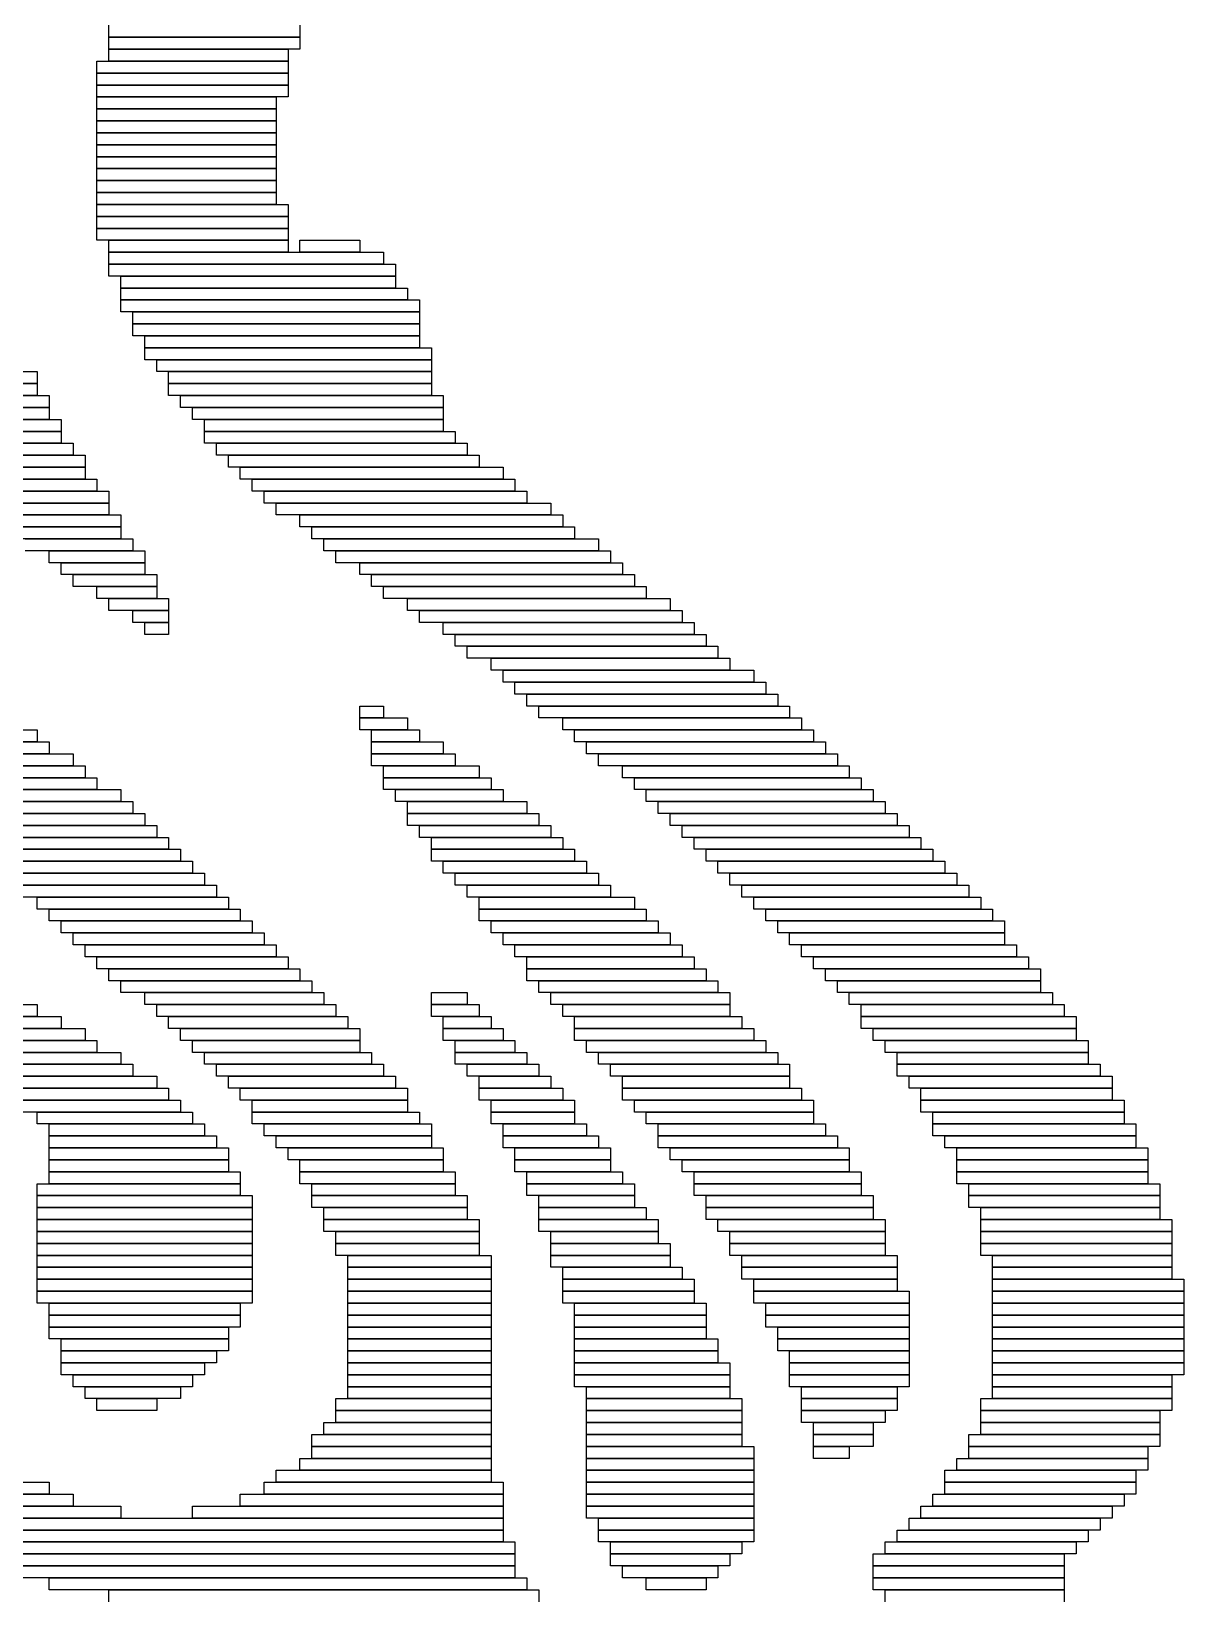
# Model space of a CAD drawing. Extents: x 24 to 1007, y 0 to 1020.
# Drawn here: x 726.5 to 823, y 632.5 to 763.5 of the extents above; entities that cross this region are included whole.
import ezdxf

# ---------------------------------------------------------------- set-up
doc = ezdxf.new("R2010")
doc.units = 0

msp = doc.modelspace()

# ---------------------------------------------------------------- linework, layer by layer
for p, q in [((733, 763), (733, 764)), ((749, 764), (749, 763)), ((749, 763), (733, 763)), ((733, 763), (749, 763)), ((733, 762), (733, 763)), ((749, 763), (749, 762)), ((749, 762), (733, 762)), ((733, 762), (748, 762)), ((733, 761), (733, 762)), ((748, 762), (748, 761)), ((732, 761), (748, 761)), ((732, 760), (732, 761)), ((748, 760), (732, 760)), ((732, 760), (748, 760)), ((732, 759), (732, 760)), ((748, 761), (733, 761)), ((748, 761), (748, 760)), ((748, 760), (748, 759)), ((748, 759), (732, 759)), ((732, 759), (748, 759)), ((732, 758), (732, 759)), ((748, 759), (748, 758)), ((748, 758), (732, 758)), ((732, 758), (747, 758)), ((732, 757), (732, 758)), ((747, 758), (747, 757)), ((747, 757), (732, 757)), ((732, 757), (747, 757)), ((732, 756), (732, 757)), ((747, 756), (732, 756)), ((732, 756), (747, 756)), ((732, 755), (732, 756)), ((747, 757), (747, 756)), ((747, 756), (747, 755)), ((747, 755), (732, 755)), ((732, 755), (747, 755)), ((732, 754), (732, 755)), ((747, 755), (747, 754)), ((747, 754), (732, 754)), ((732, 754), (747, 754)), ((732, 753), (732, 754)), ((747, 754), (747, 753)), ((747, 753), (732, 753)), ((732, 753), (747, 753)), ((732, 752), (732, 753)), ((747, 752), (732, 752)), ((732, 752), (747, 752)), ((732, 751), (732, 752)), ((747, 753), (747, 752)), ((747, 752), (747, 751)), ((747, 751), (732, 751)), ((732, 751), (747, 751)), ((732, 750), (732, 751)), ((747, 751), (747, 750)), ((747, 750), (732, 750)), ((732, 750), (747, 750)), ((732, 749), (732, 750)), ((747, 750), (747, 749)), ((747, 749), (732, 749)), ((732, 749), (748, 749)), ((732, 748), (732, 749)), ((748, 749), (748, 748)), ((748, 748), (732, 748)), ((732, 748), (748, 748)), ((732, 747), (732, 748)), ((748, 747), (732, 747)), ((732, 747), (748, 747)), ((732, 746), (732, 747)), ((748, 748), (748, 747)), ((748, 747), (748, 746)), ((748, 746), (732, 746)), ((733, 746), (748, 746)), ((733, 745), (733, 746)), ((748, 746), (748, 745)), ((749, 746), (754, 746)), ((749, 745), (749, 746)), ((754, 746), (754, 745)), ((748, 745), (733, 745)), ((733, 745), (756, 745)), ((733, 744), (733, 745)), ((754, 745), (749, 745)), ((756, 745), (756, 744)), ((756, 744), (733, 744)), ((733, 744), (757, 744)), ((733, 743), (733, 744)), ((757, 743), (733, 743)), ((734, 743), (757, 743)), ((734, 742), (734, 743)), ((757, 744), (757, 743)), ((757, 743), (757, 742)), ((757, 742), (734, 742)), ((734, 742), (758, 742)), ((734, 741), (734, 742)), ((758, 742), (758, 741)), ((758, 741), (734, 741)), ((734, 741), (759, 741)), ((734, 740), (734, 741)), ((759, 741), (759, 740)), ((759, 740), (734, 740)), ((735, 740), (759, 740)), ((735, 739), (735, 740)), ((759, 739), (735, 739)), ((735, 739), (759, 739)), ((735, 738), (735, 739)), ((759, 740), (759, 739)), ((759, 739), (759, 738)), ((759, 738), (735, 738)), ((736, 738), (759, 738)), ((736, 737), (736, 738)), ((759, 738), (759, 737)), ((759, 737), (736, 737)), ((736, 737), (760, 737)), ((736, 736), (736, 737)), ((760, 737), (760, 736)), ((710, 735), (727, 735)), ((727, 735), (727, 734)), ((760, 736), (736, 736)), ((737, 736), (760, 736)), ((737, 735), (737, 736)), ((760, 735), (737, 735)), ((738, 735), (760, 735)), ((738, 734), (738, 735)), ((760, 736), (760, 735)), ((760, 735), (760, 734)), ((727, 734), (710, 734)), ((711, 734), (727, 734)), ((727, 734), (727, 733)), ((760, 734), (738, 734)), ((738, 734), (760, 734)), ((738, 733), (738, 734)), ((760, 734), (760, 733)), ((727, 733), (711, 733)), ((712, 733), (728, 733)), ((728, 733), (728, 732)), ((760, 733), (738, 733)), ((739, 733), (761, 733)), ((739, 732), (739, 733)), ((761, 733), (761, 732)), ((728, 732), (712, 732)), ((713, 732), (728, 732)), ((728, 731), (713, 731)), ((714, 731), (729, 731)), ((728, 732), (728, 731)), ((729, 731), (729, 730)), ((761, 732), (739, 732)), ((740, 732), (761, 732)), ((740, 731), (740, 732)), ((761, 731), (740, 731)), ((741, 731), (761, 731)), ((741, 730), (741, 731)), ((761, 732), (761, 731)), ((761, 731), (761, 730)), ((729, 730), (714, 730)), ((715, 730), (729, 730)), ((729, 730), (729, 729)), ((761, 730), (741, 730)), ((741, 730), (762, 730)), ((741, 729), (741, 730)), ((762, 730), (762, 729)), ((729, 729), (715, 729)), ((717, 729), (730, 729)), ((730, 729), (730, 728)), ((762, 729), (741, 729)), ((742, 729), (763, 729)), ((742, 728), (742, 729)), ((763, 729), (763, 728)), ((730, 728), (717, 728)), ((718, 728), (731, 728)), ((731, 728), (731, 727)), ((763, 728), (742, 728)), ((743, 728), (764, 728)), ((743, 727), (743, 728)), ((764, 728), (764, 727)), ((731, 727), (718, 727)), ((719, 727), (731, 727)), ((731, 726), (719, 726)), ((720, 726), (732, 726)), ((731, 727), (731, 726)), ((732, 726), (732, 725)), ((764, 727), (743, 727)), ((744, 727), (766, 727)), ((744, 726), (744, 727)), ((766, 726), (744, 726)), ((745, 726), (767, 726)), ((745, 725), (745, 726)), ((766, 727), (766, 726)), ((767, 726), (767, 725)), ((732, 725), (720, 725)), ((721, 725), (733, 725)), ((733, 725), (733, 724)), ((767, 725), (745, 725)), ((746, 725), (768, 725)), ((746, 724), (746, 725)), ((768, 725), (768, 724)), ((733, 724), (721, 724)), ((723, 724), (733, 724)), ((733, 724), (733, 723)), ((768, 724), (746, 724)), ((747, 724), (770, 724)), ((747, 723), (747, 724)), ((770, 724), (770, 723)), ((733, 723), (723, 723)), ((724, 723), (734, 723)), ((734, 722), (724, 722)), ((725, 722), (734, 722)), ((734, 723), (734, 722)), ((734, 722), (734, 721)), ((770, 723), (747, 723)), ((749, 723), (771, 723)), ((749, 722), (749, 723)), ((771, 722), (749, 722)), ((750, 722), (772, 722)), ((750, 721), (750, 722)), ((771, 723), (771, 722)), ((772, 722), (772, 721)), ((734, 721), (725, 721)), ((726, 721), (735, 721)), ((735, 721), (735, 720)), ((772, 721), (750, 721)), ((751, 721), (774, 721)), ((751, 720), (751, 721)), ((774, 721), (774, 720)), ((735, 720), (726, 720)), ((728, 720), (736, 720)), ((728, 719), (728, 720)), ((736, 720), (736, 719)), ((774, 720), (751, 720)), ((752, 720), (775, 720)), ((752, 719), (752, 720)), ((775, 720), (775, 719)), ((736, 719), (728, 719)), ((729, 719), (736, 719)), ((729, 718), (729, 719)), ((736, 718), (729, 718)), ((730, 718), (737, 718)), ((730, 717), (730, 718)), ((736, 719), (736, 718)), ((737, 718), (737, 717)), ((775, 719), (752, 719)), ((754, 719), (776, 719)), ((754, 718), (754, 719)), ((776, 718), (754, 718)), ((755, 718), (777, 718)), ((755, 717), (755, 718)), ((776, 719), (776, 718)), ((777, 718), (777, 717)), ((737, 717), (730, 717)), ((732, 717), (737, 717)), ((732, 716), (732, 717)), ((737, 717), (737, 716)), ((777, 717), (755, 717)), ((756, 717), (778, 717)), ((756, 716), (756, 717)), ((778, 717), (778, 716)), ((737, 716), (732, 716)), ((733, 716), (738, 716)), ((733, 715), (733, 716)), ((738, 716), (738, 715)), ((778, 716), (756, 716)), ((758, 716), (780, 716)), ((758, 715), (758, 716)), ((780, 716), (780, 715)), ((738, 715), (733, 715)), ((735, 715), (738, 715)), ((735, 714), (735, 715)), ((738, 714), (735, 714)), ((736, 714), (738, 714)), ((736, 713), (736, 714)), ((738, 715), (738, 714)), ((738, 714), (738, 713)), ((780, 715), (758, 715)), ((759, 715), (781, 715)), ((759, 714), (759, 715)), ((781, 714), (759, 714)), ((761, 714), (782, 714)), ((761, 713), (761, 714)), ((781, 715), (781, 714)), ((782, 714), (782, 713)), ((738, 713), (736, 713)), ((782, 713), (761, 713)), ((762, 713), (783, 713)), ((762, 712), (762, 713)), ((783, 713), (783, 712)), ((783, 712), (762, 712)), ((763, 712), (784, 712)), ((763, 711), (763, 712)), ((784, 712), (784, 711)), ((784, 711), (763, 711)), ((765, 711), (785, 711)), ((765, 710), (765, 711)), ((785, 711), (785, 710)), ((785, 710), (765, 710)), ((766, 710), (787, 710)), ((766, 709), (766, 710)), ((787, 709), (766, 709)), ((767, 709), (788, 709)), ((767, 708), (767, 709)), ((787, 710), (787, 709)), ((788, 709), (788, 708)), ((788, 708), (767, 708)), ((768, 708), (789, 708)), ((768, 707), (768, 708)), ((789, 708), (789, 707)), ((754, 707), (756, 707)), ((754, 706), (754, 707)), ((756, 707), (756, 706)), ((789, 707), (768, 707)), ((769, 707), (790, 707)), ((769, 706), (769, 707)), ((790, 707), (790, 706)), ((711, 705), (727, 705)), ((727, 705), (727, 704)), ((756, 706), (754, 706)), ((754, 706), (758, 706)), ((754, 705), (754, 706)), ((758, 705), (754, 705)), ((755, 705), (759, 705)), ((755, 704), (755, 705)), ((758, 706), (758, 705)), ((759, 705), (759, 704)), ((790, 706), (769, 706)), ((771, 706), (791, 706)), ((771, 705), (771, 706)), ((791, 705), (771, 705)), ((772, 705), (792, 705)), ((772, 704), (772, 705)), ((791, 706), (791, 705)), ((792, 705), (792, 704)), ((727, 704), (711, 704)), ((712, 704), (728, 704)), ((728, 704), (728, 703)), ((759, 704), (755, 704)), ((755, 704), (761, 704)), ((755, 703), (755, 704)), ((761, 704), (761, 703)), ((792, 704), (772, 704)), ((773, 704), (793, 704)), ((773, 703), (773, 704)), ((793, 704), (793, 703)), ((728, 703), (712, 703)), ((713, 703), (730, 703)), ((730, 703), (730, 702)), ((761, 703), (755, 703)), ((755, 703), (762, 703)), ((755, 702), (755, 703)), ((762, 703), (762, 702)), ((793, 703), (773, 703)), ((774, 703), (794, 703)), ((774, 702), (774, 703)), ((794, 703), (794, 702)), ((730, 702), (713, 702)), ((714, 702), (731, 702)), ((731, 701), (714, 701)), ((715, 701), (732, 701)), ((731, 702), (731, 701)), ((732, 701), (732, 700)), ((762, 702), (755, 702)), ((756, 702), (764, 702)), ((756, 701), (756, 702)), ((764, 701), (756, 701)), ((756, 701), (765, 701)), ((756, 700), (756, 701)), ((764, 702), (764, 701)), ((765, 701), (765, 700)), ((794, 702), (774, 702)), ((776, 702), (795, 702)), ((776, 701), (776, 702)), ((795, 701), (776, 701)), ((777, 701), (796, 701)), ((777, 700), (777, 701)), ((795, 702), (795, 701)), ((796, 701), (796, 700)), ((732, 700), (715, 700)), ((716, 700), (734, 700)), ((734, 700), (734, 699)), ((765, 700), (756, 700)), ((757, 700), (766, 700)), ((757, 699), (757, 700)), ((766, 700), (766, 699)), ((796, 700), (777, 700)), ((778, 700), (797, 700)), ((778, 699), (778, 700)), ((797, 700), (797, 699)), ((734, 699), (716, 699)), ((718, 699), (735, 699)), ((735, 699), (735, 698)), ((766, 699), (757, 699)), ((758, 699), (768, 699)), ((758, 698), (758, 699)), ((768, 699), (768, 698)), ((797, 699), (778, 699)), ((779, 699), (798, 699)), ((779, 698), (779, 699)), ((798, 699), (798, 698)), ((735, 698), (718, 698)), ((719, 698), (736, 698)), ((736, 697), (719, 697)), ((720, 697), (737, 697)), ((736, 698), (736, 697)), ((737, 697), (737, 696)), ((768, 698), (758, 698)), ((758, 698), (769, 698)), ((758, 697), (758, 698)), ((769, 697), (758, 697)), ((759, 697), (770, 697)), ((759, 696), (759, 697)), ((769, 698), (769, 697)), ((770, 697), (770, 696)), ((798, 698), (779, 698)), ((780, 698), (799, 698)), ((780, 697), (780, 698)), ((799, 697), (780, 697)), ((781, 697), (800, 697)), ((781, 696), (781, 697)), ((799, 698), (799, 697)), ((800, 697), (800, 696)), ((737, 696), (720, 696)), ((721, 696), (738, 696)), ((738, 696), (738, 695)), ((770, 696), (759, 696)), ((760, 696), (771, 696)), ((760, 695), (760, 696)), ((771, 696), (771, 695)), ((800, 696), (781, 696)), ((782, 696), (801, 696)), ((782, 695), (782, 696)), ((801, 696), (801, 695)), ((738, 695), (721, 695)), ((722, 695), (739, 695)), ((739, 695), (739, 694)), ((771, 695), (760, 695)), ((760, 695), (772, 695)), ((760, 694), (760, 695)), ((772, 695), (772, 694)), ((801, 695), (782, 695)), ((783, 695), (802, 695)), ((783, 694), (783, 695)), ((802, 695), (802, 694)), ((739, 694), (722, 694)), ((723, 694), (740, 694)), ((740, 693), (723, 693)), ((724, 693), (741, 693)), ((740, 694), (740, 693)), ((741, 693), (741, 692)), ((772, 694), (760, 694)), ((761, 694), (773, 694)), ((761, 693), (761, 694)), ((773, 693), (761, 693)), ((762, 693), (774, 693)), ((762, 692), (762, 693)), ((773, 694), (773, 693)), ((774, 693), (774, 692)), ((802, 694), (783, 694)), ((784, 694), (803, 694)), ((784, 693), (784, 694)), ((803, 693), (784, 693)), ((785, 693), (804, 693)), ((785, 692), (785, 693)), ((803, 694), (803, 693)), ((804, 693), (804, 692)), ((741, 692), (724, 692)), ((725, 692), (742, 692)), ((742, 692), (742, 691)), ((774, 692), (762, 692)), ((763, 692), (775, 692)), ((763, 691), (763, 692)), ((775, 692), (775, 691)), ((804, 692), (785, 692)), ((786, 692), (805, 692)), ((786, 691), (786, 692)), ((805, 692), (805, 691)), ((742, 691), (725, 691)), ((727, 691), (743, 691)), ((727, 690), (727, 691)), ((743, 691), (743, 690)), ((775, 691), (763, 691)), ((764, 691), (777, 691)), ((764, 690), (764, 691)), ((777, 691), (777, 690)), ((805, 691), (786, 691)), ((787, 691), (806, 691)), ((787, 690), (787, 691)), ((806, 691), (806, 690)), ((743, 690), (727, 690)), ((728, 690), (744, 690)), ((728, 689), (728, 690)), ((744, 690), (744, 689)), ((777, 690), (764, 690)), ((764, 690), (778, 690)), ((764, 689), (764, 690)), ((778, 690), (778, 689)), ((806, 690), (787, 690)), ((788, 690), (807, 690)), ((788, 689), (788, 690)), ((807, 690), (807, 689)), ((744, 689), (728, 689)), ((729, 689), (745, 689)), ((729, 688), (729, 689)), ((745, 688), (729, 688)), ((730, 688), (746, 688)), ((730, 687), (730, 688)), ((745, 689), (745, 688)), ((746, 688), (746, 687)), ((778, 689), (764, 689)), ((765, 689), (779, 689)), ((765, 688), (765, 689)), ((779, 688), (765, 688)), ((766, 688), (780, 688)), ((766, 687), (766, 688)), ((779, 689), (779, 688)), ((780, 688), (780, 687)), ((807, 689), (788, 689)), ((789, 689), (808, 689)), ((789, 688), (789, 689)), ((808, 688), (789, 688)), ((790, 688), (808, 688)), ((790, 687), (790, 688)), ((808, 689), (808, 688)), ((808, 688), (808, 687)), ((746, 687), (730, 687)), ((731, 687), (747, 687)), ((731, 686), (731, 687)), ((747, 687), (747, 686)), ((780, 687), (766, 687)), ((767, 687), (781, 687)), ((767, 686), (767, 687)), ((781, 687), (781, 686)), ((808, 687), (790, 687)), ((791, 687), (809, 687)), ((791, 686), (791, 687)), ((809, 687), (809, 686)), ((747, 686), (731, 686)), ((732, 686), (748, 686)), ((732, 685), (732, 686)), ((748, 686), (748, 685)), ((781, 686), (767, 686)), ((768, 686), (782, 686)), ((768, 685), (768, 686)), ((782, 686), (782, 685)), ((809, 686), (791, 686)), ((792, 686), (810, 686)), ((792, 685), (792, 686)), ((810, 686), (810, 685)), ((748, 685), (732, 685)), ((733, 685), (749, 685)), ((733, 684), (733, 685)), ((749, 684), (733, 684)), ((734, 684), (750, 684)), ((734, 683), (734, 684)), ((749, 685), (749, 684)), ((750, 684), (750, 683)), ((782, 685), (768, 685)), ((768, 685), (783, 685)), ((768, 684), (768, 685)), ((783, 684), (768, 684)), ((769, 684), (784, 684)), ((769, 683), (769, 684)), ((783, 685), (783, 684)), ((784, 684), (784, 683)), ((810, 685), (792, 685)), ((793, 685), (811, 685)), ((793, 684), (793, 685)), ((811, 684), (793, 684)), ((794, 684), (811, 684)), ((794, 683), (794, 684)), ((811, 685), (811, 684)), ((811, 684), (811, 683)), ((750, 683), (734, 683)), ((736, 683), (751, 683)), ((736, 682), (736, 683)), ((751, 683), (751, 682)), ((760, 683), (763, 683)), ((760, 682), (760, 683)), ((763, 683), (763, 682)), ((784, 683), (769, 683)), ((770, 683), (785, 683)), ((770, 682), (770, 683)), ((785, 683), (785, 682)), ((811, 683), (794, 683)), ((795, 683), (812, 683)), ((795, 682), (795, 683)), ((812, 683), (812, 682)), ((695, 682), (727, 682)), ((727, 682), (727, 681)), ((751, 682), (736, 682)), ((737, 682), (752, 682)), ((737, 681), (737, 682)), ((752, 682), (752, 681)), ((763, 682), (760, 682)), ((760, 682), (764, 682)), ((760, 681), (760, 682)), ((764, 682), (764, 681)), ((785, 682), (770, 682)), ((771, 682), (785, 682)), ((771, 681), (771, 682)), ((785, 682), (785, 681)), ((812, 682), (795, 682)), ((796, 682), (813, 682)), ((796, 681), (796, 682)), ((813, 682), (813, 681)), ((727, 681), (695, 681)), ((696, 681), (729, 681)), ((729, 680), (696, 680)), ((697, 680), (731, 680)), ((729, 681), (729, 680)), ((731, 680), (731, 679)), ((752, 681), (737, 681)), ((738, 681), (753, 681)), ((738, 680), (738, 681)), ((753, 680), (738, 680)), ((739, 680), (754, 680)), ((739, 679), (739, 680)), ((753, 681), (753, 680)), ((754, 680), (754, 679)), ((764, 681), (760, 681)), ((761, 681), (765, 681)), ((761, 680), (761, 681)), ((765, 680), (761, 680)), ((761, 680), (766, 680)), ((761, 679), (761, 680)), ((765, 681), (765, 680)), ((766, 680), (766, 679)), ((785, 681), (771, 681)), ((772, 681), (786, 681)), ((772, 680), (772, 681)), ((786, 680), (772, 680)), ((772, 680), (787, 680)), ((772, 679), (772, 680)), ((786, 681), (786, 680)), ((787, 680), (787, 679)), ((813, 681), (796, 681)), ((796, 681), (814, 681)), ((796, 680), (796, 681)), ((814, 680), (796, 680)), ((797, 680), (814, 680)), ((797, 679), (797, 680)), ((814, 681), (814, 680)), ((814, 680), (814, 679)), ((731, 679), (697, 679)), ((698, 679), (732, 679)), ((732, 679), (732, 678)), ((754, 679), (739, 679)), ((740, 679), (754, 679)), ((740, 678), (740, 679)), ((754, 679), (754, 678)), ((766, 679), (761, 679)), ((762, 679), (767, 679)), ((762, 678), (762, 679)), ((767, 679), (767, 678)), ((787, 679), (772, 679)), ((773, 679), (788, 679)), ((773, 678), (773, 679)), ((788, 679), (788, 678)), ((814, 679), (797, 679)), ((798, 679), (815, 679)), ((798, 678), (798, 679)), ((815, 679), (815, 678)), ((732, 678), (698, 678)), ((699, 678), (734, 678)), ((734, 678), (734, 677)), ((754, 678), (740, 678)), ((741, 678), (755, 678)), ((741, 677), (741, 678)), ((755, 678), (755, 677)), ((767, 678), (762, 678)), ((762, 678), (768, 678)), ((762, 677), (762, 678)), ((768, 678), (768, 677)), ((788, 678), (773, 678)), ((774, 678), (789, 678)), ((774, 677), (774, 678)), ((789, 678), (789, 677)), ((815, 678), (798, 678)), ((799, 678), (815, 678)), ((799, 677), (799, 678)), ((815, 678), (815, 677)), ((734, 677), (699, 677)), ((700, 677), (735, 677)), ((735, 676), (700, 676)), ((720, 676), (737, 676)), ((735, 677), (735, 676)), ((737, 676), (737, 675)), ((755, 677), (741, 677)), ((742, 677), (756, 677)), ((742, 676), (742, 677)), ((756, 676), (742, 676)), ((743, 676), (757, 676)), ((743, 675), (743, 676)), ((756, 677), (756, 676)), ((757, 676), (757, 675)), ((768, 677), (762, 677)), ((763, 677), (769, 677)), ((763, 676), (763, 677)), ((769, 676), (763, 676)), ((764, 676), (770, 676)), ((764, 675), (764, 676)), ((769, 677), (769, 676)), ((770, 676), (770, 675)), ((789, 677), (774, 677)), ((775, 677), (790, 677)), ((775, 676), (775, 677)), ((790, 676), (775, 676)), ((776, 676), (790, 676)), ((776, 675), (776, 676)), ((790, 677), (790, 676)), ((790, 676), (790, 675)), ((815, 677), (799, 677)), ((799, 677), (816, 677)), ((799, 676), (799, 677)), ((816, 676), (799, 676)), ((800, 676), (817, 676)), ((800, 675), (800, 676)), ((816, 677), (816, 676)), ((817, 676), (817, 675)), ((737, 675), (720, 675)), ((723, 675), (738, 675)), ((738, 675), (738, 674)), ((757, 675), (743, 675)), ((744, 675), (758, 675)), ((744, 674), (744, 675)), ((758, 675), (758, 674)), ((770, 675), (764, 675)), ((764, 675), (771, 675)), ((764, 674), (764, 675)), ((771, 675), (771, 674)), ((790, 675), (776, 675)), ((776, 675), (791, 675)), ((776, 674), (776, 675)), ((791, 675), (791, 674)), ((817, 675), (800, 675)), ((801, 675), (817, 675)), ((801, 674), (801, 675)), ((817, 675), (817, 674)), ((738, 674), (723, 674)), ((725, 674), (739, 674)), ((739, 674), (739, 673)), ((758, 674), (744, 674)), ((745, 674), (758, 674)), ((745, 673), (745, 674)), ((758, 674), (758, 673)), ((771, 674), (764, 674)), ((765, 674), (772, 674)), ((765, 673), (765, 674)), ((772, 674), (772, 673)), ((791, 674), (776, 674)), ((777, 674), (792, 674)), ((777, 673), (777, 674)), ((792, 674), (792, 673)), ((817, 674), (801, 674)), ((801, 674), (818, 674)), ((801, 673), (801, 674)), ((818, 674), (818, 673)), ((739, 673), (725, 673)), ((727, 673), (740, 673)), ((727, 672), (727, 673)), ((740, 673), (740, 672)), ((758, 673), (745, 673)), ((745, 673), (759, 673)), ((745, 672), (745, 673)), ((759, 673), (759, 672)), ((772, 673), (765, 673)), ((765, 673), (772, 673)), ((765, 672), (765, 673)), ((772, 673), (772, 672)), ((792, 673), (777, 673)), ((778, 673), (792, 673)), ((778, 672), (778, 673)), ((792, 673), (792, 672)), ((818, 673), (801, 673)), ((802, 673), (818, 673)), ((802, 672), (802, 673)), ((818, 673), (818, 672)), ((740, 672), (727, 672)), ((728, 672), (741, 672)), ((728, 671), (728, 672)), ((741, 671), (728, 671)), ((728, 671), (742, 671)), ((728, 670), (728, 671)), ((741, 672), (741, 671)), ((742, 671), (742, 670)), ((759, 672), (745, 672)), ((746, 672), (760, 672)), ((746, 671), (746, 672)), ((760, 671), (746, 671)), ((747, 671), (760, 671)), ((747, 670), (747, 671)), ((760, 672), (760, 671)), ((760, 671), (760, 670)), ((772, 672), (765, 672)), ((766, 672), (773, 672)), ((766, 671), (766, 672)), ((773, 671), (766, 671)), ((766, 671), (774, 671)), ((766, 670), (766, 671)), ((773, 672), (773, 671)), ((774, 671), (774, 670)), ((792, 672), (778, 672)), ((779, 672), (793, 672)), ((779, 671), (779, 672)), ((793, 671), (779, 671)), ((779, 671), (794, 671)), ((779, 670), (779, 671)), ((793, 672), (793, 671)), ((794, 671), (794, 670)), ((818, 672), (802, 672)), ((802, 672), (819, 672)), ((802, 671), (802, 672)), ((819, 671), (802, 671)), ((803, 671), (819, 671)), ((803, 670), (803, 671)), ((819, 672), (819, 671)), ((819, 671), (819, 670)), ((742, 670), (728, 670)), ((728, 670), (743, 670)), ((728, 669), (728, 670)), ((743, 670), (743, 669)), ((760, 670), (747, 670)), ((748, 670), (761, 670)), ((748, 669), (748, 670)), ((761, 670), (761, 669)), ((774, 670), (766, 670)), ((767, 670), (775, 670)), ((767, 669), (767, 670)), ((775, 670), (775, 669)), ((794, 670), (779, 670)), ((780, 670), (795, 670)), ((780, 669), (780, 670)), ((795, 670), (795, 669)), ((819, 670), (803, 670)), ((804, 670), (820, 670)), ((804, 669), (804, 670)), ((820, 670), (820, 669)), ((743, 669), (728, 669)), ((728, 669), (743, 669)), ((728, 668), (728, 669)), ((743, 669), (743, 668)), ((761, 669), (748, 669)), ((749, 669), (761, 669)), ((749, 668), (749, 669)), ((761, 669), (761, 668)), ((775, 669), (767, 669)), ((767, 669), (775, 669)), ((767, 668), (767, 669)), ((775, 669), (775, 668)), ((795, 669), (780, 669)), ((781, 669), (795, 669)), ((781, 668), (781, 669)), ((795, 669), (795, 668)), ((820, 669), (804, 669)), ((804, 669), (820, 669)), ((804, 668), (804, 669)), ((820, 669), (820, 668)), ((727, 667), (744, 667)), ((727, 666), (727, 667)), ((743, 668), (728, 668)), ((728, 668), (744, 668)), ((728, 667), (728, 668)), ((744, 667), (728, 667)), ((744, 668), (744, 667)), ((744, 667), (744, 666)), ((761, 668), (749, 668)), ((749, 668), (762, 668)), ((749, 667), (749, 668)), ((762, 667), (749, 667)), ((750, 667), (762, 667)), ((750, 666), (750, 667)), ((762, 668), (762, 667)), ((762, 667), (762, 666)), ((775, 668), (767, 668)), ((768, 668), (776, 668)), ((768, 667), (768, 668)), ((776, 667), (768, 667)), ((768, 667), (777, 667)), ((768, 666), (768, 667)), ((776, 668), (776, 667)), ((777, 667), (777, 666)), ((795, 668), (781, 668)), ((782, 668), (796, 668)), ((782, 667), (782, 668)), ((796, 667), (782, 667)), ((782, 667), (796, 667)), ((782, 666), (782, 667)), ((796, 668), (796, 667)), ((796, 667), (796, 666)), ((820, 668), (804, 668)), ((804, 668), (820, 668)), ((804, 667), (804, 668)), ((820, 667), (804, 667)), ((805, 667), (821, 667)), ((805, 666), (805, 667)), ((820, 668), (820, 667)), ((821, 667), (821, 666)), ((744, 666), (727, 666)), ((727, 666), (745, 666)), ((727, 665), (727, 666)), ((745, 666), (745, 665)), ((762, 666), (750, 666)), ((750, 666), (763, 666)), ((750, 665), (750, 666)), ((763, 666), (763, 665)), ((777, 666), (768, 666)), ((769, 666), (777, 666)), ((769, 665), (769, 666)), ((777, 666), (777, 665)), ((796, 666), (782, 666)), ((783, 666), (797, 666)), ((783, 665), (783, 666)), ((797, 666), (797, 665)), ((821, 666), (805, 666)), ((805, 666), (821, 666)), ((805, 665), (805, 666)), ((821, 666), (821, 665)), ((745, 665), (727, 665)), ((727, 665), (745, 665)), ((727, 664), (727, 665)), ((745, 665), (745, 664)), ((763, 665), (750, 665)), ((751, 665), (763, 665)), ((751, 664), (751, 665)), ((763, 665), (763, 664)), ((777, 665), (769, 665)), ((769, 665), (778, 665)), ((769, 664), (769, 665)), ((778, 665), (778, 664)), ((797, 665), (783, 665)), ((783, 665), (797, 665)), ((783, 664), (783, 665)), ((797, 665), (797, 664)), ((821, 665), (805, 665)), ((806, 665), (821, 665)), ((806, 664), (806, 665)), ((821, 665), (821, 664)), ((745, 664), (727, 664)), ((727, 664), (745, 664)), ((727, 663), (727, 664)), ((745, 663), (727, 663)), ((727, 663), (745, 663)), ((727, 662), (727, 663)), ((745, 664), (745, 663)), ((745, 663), (745, 662)), ((763, 664), (751, 664)), ((751, 664), (764, 664)), ((751, 663), (751, 664)), ((764, 663), (751, 663)), ((752, 663), (764, 663)), ((752, 662), (752, 663)), ((764, 664), (764, 663)), ((764, 663), (764, 662)), ((778, 664), (769, 664)), ((769, 664), (779, 664)), ((769, 663), (769, 664)), ((779, 663), (769, 663)), ((770, 663), (779, 663)), ((770, 662), (770, 663)), ((779, 664), (779, 663)), ((779, 663), (779, 662)), ((797, 664), (783, 664)), ((784, 664), (798, 664)), ((784, 663), (784, 664)), ((798, 663), (784, 663)), ((785, 663), (798, 663)), ((785, 662), (785, 663)), ((798, 664), (798, 663)), ((798, 663), (798, 662)), ((821, 664), (806, 664)), ((806, 664), (822, 664)), ((806, 663), (806, 664)), ((822, 663), (806, 663)), ((806, 663), (822, 663)), ((806, 662), (806, 663)), ((822, 664), (822, 663)), ((822, 663), (822, 662)), ((745, 662), (727, 662)), ((727, 662), (745, 662)), ((727, 661), (727, 662)), ((745, 662), (745, 661)), ((764, 662), (752, 662)), ((752, 662), (764, 662)), ((752, 661), (752, 662)), ((764, 662), (764, 661)), ((779, 662), (770, 662)), ((770, 662), (780, 662)), ((770, 661), (770, 662)), ((780, 662), (780, 661)), ((798, 662), (785, 662)), ((785, 662), (798, 662)), ((785, 661), (785, 662)), ((798, 662), (798, 661)), ((822, 662), (806, 662)), ((806, 662), (822, 662)), ((806, 661), (806, 662)), ((822, 662), (822, 661)), ((745, 661), (727, 661)), ((727, 661), (745, 661)), ((727, 660), (727, 661)), ((745, 661), (745, 660)), ((764, 661), (752, 661)), ((753, 661), (765, 661)), ((753, 660), (753, 661)), ((765, 661), (765, 660)), ((780, 661), (770, 661)), ((770, 661), (780, 661)), ((770, 660), (770, 661)), ((780, 661), (780, 660)), ((798, 661), (785, 661)), ((786, 661), (799, 661)), ((786, 660), (786, 661)), ((799, 661), (799, 660)), ((822, 661), (806, 661)), ((807, 661), (822, 661)), ((807, 660), (807, 661)), ((822, 661), (822, 660)), ((745, 660), (727, 660)), ((727, 660), (745, 660)), ((727, 659), (727, 660)), ((745, 659), (727, 659)), ((727, 659), (745, 659)), ((727, 658), (727, 659)), ((745, 660), (745, 659)), ((745, 659), (745, 658)), ((765, 660), (753, 660)), ((753, 660), (765, 660)), ((753, 659), (753, 660)), ((765, 659), (753, 659)), ((753, 659), (765, 659)), ((753, 658), (753, 659)), ((765, 660), (765, 659)), ((765, 659), (765, 658)), ((780, 660), (770, 660)), ((771, 660), (781, 660)), ((771, 659), (771, 660)), ((781, 659), (771, 659)), ((771, 659), (782, 659)), ((771, 658), (771, 659)), ((781, 660), (781, 659)), ((782, 659), (782, 658)), ((799, 660), (786, 660)), ((786, 660), (799, 660)), ((786, 659), (786, 660)), ((799, 659), (786, 659)), ((787, 659), (799, 659)), ((787, 658), (787, 659)), ((799, 660), (799, 659)), ((799, 659), (799, 658)), ((822, 660), (807, 660)), ((807, 660), (822, 660)), ((807, 659), (807, 660)), ((822, 659), (807, 659)), ((807, 659), (823, 659)), ((807, 658), (807, 659)), ((822, 660), (822, 659)), ((823, 659), (823, 658)), ((745, 658), (727, 658)), ((727, 658), (745, 658)), ((727, 657), (727, 658)), ((745, 658), (745, 657)), ((765, 658), (753, 658)), ((753, 658), (765, 658)), ((753, 657), (753, 658)), ((765, 658), (765, 657)), ((782, 658), (771, 658)), ((771, 658), (782, 658)), ((771, 657), (771, 658)), ((782, 658), (782, 657)), ((799, 658), (787, 658)), ((787, 658), (800, 658)), ((787, 657), (787, 658)), ((800, 658), (800, 657)), ((823, 658), (807, 658)), ((807, 658), (823, 658)), ((807, 657), (807, 658)), ((823, 658), (823, 657)), ((745, 657), (727, 657)), ((728, 657), (744, 657)), ((728, 656), (728, 657)), ((744, 657), (744, 656)), ((765, 657), (753, 657)), ((753, 657), (765, 657)), ((753, 656), (753, 657)), ((765, 657), (765, 656)), ((782, 657), (771, 657)), ((772, 657), (783, 657)), ((772, 656), (772, 657)), ((783, 657), (783, 656)), ((800, 657), (787, 657)), ((788, 657), (800, 657)), ((788, 656), (788, 657)), ((800, 657), (800, 656)), ((823, 657), (807, 657)), ((807, 657), (823, 657)), ((807, 656), (807, 657)), ((823, 657), (823, 656)), ((744, 656), (728, 656)), ((728, 656), (744, 656)), ((728, 655), (728, 656)), ((744, 655), (728, 655)), ((728, 655), (743, 655)), ((728, 654), (728, 655)), ((743, 655), (743, 654)), ((744, 656), (744, 655)), ((765, 656), (753, 656)), ((753, 656), (765, 656)), ((753, 655), (753, 656)), ((765, 655), (753, 655)), ((753, 655), (765, 655)), ((753, 654), (753, 655)), ((765, 656), (765, 655)), ((765, 655), (765, 654)), ((783, 656), (772, 656)), ((772, 656), (783, 656)), ((772, 655), (772, 656)), ((783, 655), (772, 655)), ((772, 655), (783, 655)), ((772, 654), (772, 655)), ((783, 656), (783, 655)), ((783, 655), (783, 654)), ((800, 656), (788, 656)), ((788, 656), (800, 656)), ((788, 655), (788, 656)), ((800, 655), (788, 655)), ((789, 655), (800, 655)), ((789, 654), (789, 655)), ((800, 656), (800, 655)), ((800, 655), (800, 654)), ((823, 656), (807, 656)), ((807, 656), (823, 656)), ((807, 655), (807, 656)), ((823, 655), (807, 655)), ((807, 655), (823, 655)), ((807, 654), (807, 655)), ((823, 656), (823, 655)), ((823, 655), (823, 654)), ((743, 654), (728, 654)), ((729, 654), (743, 654)), ((729, 653), (729, 654)), ((743, 654), (743, 653)), ((765, 654), (753, 654)), ((753, 654), (765, 654)), ((753, 653), (753, 654)), ((765, 654), (765, 653)), ((783, 654), (772, 654)), ((772, 654), (784, 654)), ((772, 653), (772, 654)), ((784, 654), (784, 653)), ((800, 654), (789, 654)), ((789, 654), (800, 654)), ((789, 653), (789, 654)), ((800, 654), (800, 653)), ((823, 654), (807, 654)), ((807, 654), (823, 654)), ((807, 653), (807, 654)), ((823, 654), (823, 653)), ((743, 653), (729, 653)), ((729, 653), (742, 653)), ((729, 652), (729, 653)), ((742, 653), (742, 652)), ((765, 653), (753, 653)), ((753, 653), (765, 653)), ((753, 652), (753, 653)), ((765, 653), (765, 652)), ((784, 653), (772, 653)), ((772, 653), (784, 653)), ((772, 652), (772, 653)), ((784, 653), (784, 652)), ((800, 653), (789, 653)), ((790, 653), (800, 653)), ((790, 652), (790, 653)), ((800, 653), (800, 652)), ((823, 653), (807, 653)), ((807, 653), (823, 653)), ((807, 652), (807, 653)), ((823, 653), (823, 652)), ((742, 652), (729, 652)), ((729, 652), (741, 652)), ((729, 651), (729, 652)), ((741, 652), (741, 651)), ((765, 652), (753, 652)), ((753, 652), (765, 652)), ((753, 651), (753, 652)), ((765, 652), (765, 651)), ((784, 652), (772, 652)), ((772, 652), (785, 652)), ((772, 651), (772, 652)), ((785, 652), (785, 651)), ((800, 652), (790, 652)), ((790, 652), (800, 652)), ((790, 651), (790, 652)), ((800, 652), (800, 651)), ((823, 652), (807, 652)), ((807, 652), (823, 652)), ((807, 651), (807, 652)), ((823, 652), (823, 651)), ((741, 651), (729, 651)), ((730, 651), (740, 651)), ((730, 650), (730, 651)), ((740, 650), (730, 650)), ((731, 650), (739, 650)), ((731, 649), (731, 650)), ((739, 650), (739, 649)), ((740, 651), (740, 650)), ((765, 651), (753, 651)), ((753, 651), (765, 651)), ((753, 650), (753, 651)), ((765, 650), (753, 650)), ((753, 650), (765, 650)), ((753, 649), (753, 650)), ((765, 651), (765, 650)), ((765, 650), (765, 649)), ((785, 651), (772, 651)), ((772, 651), (785, 651)), ((772, 650), (772, 651)), ((785, 650), (772, 650)), ((773, 650), (785, 650)), ((773, 649), (773, 650)), ((785, 651), (785, 650)), ((785, 650), (785, 649)), ((800, 651), (790, 651)), ((790, 651), (800, 651)), ((790, 650), (790, 651)), ((800, 650), (790, 650)), ((791, 650), (799, 650)), ((791, 649), (791, 650)), ((799, 650), (799, 649)), ((800, 651), (800, 650)), ((823, 651), (807, 651)), ((807, 651), (822, 651)), ((807, 650), (807, 651)), ((822, 650), (807, 650)), ((807, 650), (822, 650)), ((807, 649), (807, 650)), ((822, 651), (822, 650)), ((822, 650), (822, 649)), ((739, 649), (731, 649)), ((732, 649), (737, 649)), ((732, 648), (732, 649)), ((737, 649), (737, 648)), ((752, 649), (765, 649)), ((752, 648), (752, 649)), ((765, 649), (753, 649)), ((765, 649), (765, 648)), ((785, 649), (773, 649)), ((773, 649), (786, 649)), ((773, 648), (773, 649)), ((786, 649), (786, 648)), ((799, 649), (791, 649)), ((791, 649), (799, 649)), ((791, 648), (791, 649)), ((799, 649), (799, 648)), ((806, 649), (822, 649)), ((806, 648), (806, 649)), ((822, 649), (807, 649)), ((822, 649), (822, 648)), ((737, 648), (732, 648)), ((765, 648), (752, 648)), ((752, 648), (765, 648)), ((752, 647), (752, 648)), ((765, 648), (765, 647)), ((786, 648), (773, 648)), ((773, 648), (786, 648)), ((773, 647), (773, 648)), ((786, 648), (786, 647)), ((799, 648), (791, 648)), ((791, 648), (798, 648)), ((791, 647), (791, 648)), ((798, 648), (798, 647)), ((822, 648), (806, 648)), ((806, 648), (821, 648)), ((806, 647), (806, 648)), ((821, 648), (821, 647)), ((750, 646), (765, 646)), ((750, 645), (750, 646)), ((751, 647), (765, 647)), ((751, 646), (751, 647)), ((765, 646), (751, 646)), ((765, 647), (752, 647)), ((765, 647), (765, 646)), ((765, 646), (765, 645)), ((786, 647), (773, 647)), ((773, 647), (786, 647)), ((773, 646), (773, 647)), ((786, 646), (773, 646)), ((773, 646), (786, 646)), ((773, 645), (773, 646)), ((786, 647), (786, 646)), ((786, 646), (786, 645)), ((798, 647), (791, 647)), ((792, 647), (797, 647)), ((792, 646), (792, 647)), ((797, 646), (792, 646)), ((792, 646), (797, 646)), ((792, 645), (792, 646)), ((797, 647), (797, 646)), ((797, 646), (797, 645)), ((805, 646), (821, 646)), ((805, 645), (805, 646)), ((821, 647), (806, 647)), ((806, 647), (821, 647)), ((806, 646), (806, 647)), ((821, 646), (806, 646)), ((821, 647), (821, 646)), ((821, 646), (821, 645)), ((765, 645), (750, 645)), ((750, 645), (765, 645)), ((750, 644), (750, 645)), ((765, 645), (765, 644)), ((786, 645), (773, 645)), ((773, 645), (787, 645)), ((773, 644), (773, 645)), ((787, 645), (787, 644)), ((797, 645), (792, 645)), ((792, 645), (795, 645)), ((792, 644), (792, 645)), ((795, 645), (795, 644)), ((821, 645), (805, 645)), ((805, 645), (820, 645)), ((805, 644), (805, 645)), ((820, 645), (820, 644)), ((749, 644), (765, 644)), ((749, 643), (749, 644)), ((765, 644), (750, 644)), ((765, 644), (765, 643)), ((787, 644), (773, 644)), ((773, 644), (787, 644)), ((773, 643), (773, 644)), ((787, 644), (787, 643)), ((795, 644), (792, 644)), ((804, 644), (820, 644)), ((804, 643), (804, 644)), ((820, 644), (805, 644)), ((820, 644), (820, 643)), ((713, 642), (728, 642)), ((728, 642), (728, 641)), ((746, 642), (766, 642)), ((746, 641), (746, 642)), ((747, 643), (765, 643)), ((747, 642), (747, 643)), ((765, 642), (747, 642)), ((765, 643), (749, 643)), ((765, 643), (765, 642)), ((766, 642), (766, 641)), ((787, 643), (773, 643)), ((773, 643), (787, 643)), ((773, 642), (773, 643)), ((787, 642), (773, 642)), ((773, 642), (787, 642)), ((773, 641), (773, 642)), ((787, 643), (787, 642)), ((787, 642), (787, 641)), ((803, 643), (819, 643)), ((803, 642), (803, 643)), ((819, 642), (803, 642)), ((803, 642), (819, 642)), ((803, 641), (803, 642)), ((820, 643), (804, 643)), ((819, 643), (819, 642)), ((819, 642), (819, 641)), ((728, 641), (713, 641)), ((713, 641), (730, 641)), ((730, 641), (730, 640)), ((744, 641), (766, 641)), ((744, 640), (744, 641)), ((766, 641), (746, 641)), ((766, 641), (766, 640)), ((787, 641), (773, 641)), ((773, 641), (787, 641)), ((773, 640), (773, 641)), ((787, 641), (787, 640)), ((802, 641), (818, 641)), ((802, 640), (802, 641)), ((819, 641), (803, 641)), ((818, 641), (818, 640)), ((730, 640), (713, 640)), ((713, 640), (734, 640)), ((734, 640), (734, 639)), ((740, 640), (766, 640)), ((740, 639), (740, 640)), ((766, 640), (744, 640)), ((766, 640), (766, 639)), ((787, 640), (773, 640)), ((773, 640), (787, 640)), ((773, 639), (773, 640)), ((787, 640), (787, 639)), ((801, 640), (817, 640)), ((801, 639), (801, 640)), ((818, 640), (802, 640)), ((817, 640), (817, 639)), ((734, 639), (713, 639)), ((714, 639), (766, 639)), ((766, 638), (714, 638)), ((714, 638), (766, 638)), ((766, 639), (740, 639)), ((766, 639), (766, 638)), ((766, 638), (766, 637)), ((787, 639), (773, 639)), ((774, 639), (787, 639)), ((774, 638), (774, 639)), ((787, 638), (774, 638)), ((774, 638), (787, 638)), ((774, 637), (774, 638)), ((787, 639), (787, 638)), ((787, 638), (787, 637)), ((799, 638), (815, 638)), ((799, 637), (799, 638)), ((800, 639), (816, 639)), ((800, 638), (800, 639)), ((816, 638), (800, 638)), ((817, 639), (801, 639)), ((815, 638), (815, 637)), ((816, 639), (816, 638)), ((766, 637), (714, 637)), ((714, 637), (767, 637)), ((767, 637), (767, 636)), ((787, 637), (774, 637)), ((775, 637), (786, 637)), ((775, 636), (775, 637)), ((786, 637), (786, 636)), ((798, 637), (814, 637)), ((798, 636), (798, 637)), ((815, 637), (799, 637)), ((814, 637), (814, 636)), ((767, 636), (714, 636)), ((715, 636), (767, 636)), ((767, 636), (767, 635)), ((786, 636), (775, 636)), ((775, 636), (785, 636)), ((775, 635), (775, 636)), ((785, 636), (785, 635)), ((797, 636), (813, 636)), ((797, 635), (797, 636)), ((814, 636), (798, 636)), ((813, 636), (813, 635)), ((767, 635), (715, 635)), ((723, 635), (767, 635)), ((767, 635), (767, 634)), ((785, 635), (775, 635)), ((776, 635), (784, 635)), ((776, 634), (776, 635)), ((784, 635), (784, 634)), ((813, 635), (797, 635)), ((797, 635), (813, 635)), ((797, 634), (797, 635)), ((813, 635), (813, 634)), ((767, 634), (723, 634)), ((728, 634), (768, 634)), ((728, 633), (728, 634)), ((768, 633), (728, 633)), ((733, 633), (769, 633)), ((733, 632), (733, 633)), ((768, 634), (768, 633)), ((769, 633), (769, 632)), ((784, 634), (776, 634)), ((778, 634), (783, 634)), ((778, 633), (778, 634)), ((783, 633), (778, 633)), ((783, 634), (783, 633)), ((813, 634), (797, 634)), ((797, 634), (813, 634)), ((797, 633), (797, 634)), ((813, 633), (797, 633)), ((798, 633), (813, 633)), ((798, 632), (798, 633)), ((813, 634), (813, 633)), ((813, 633), (813, 632))]:
    msp.add_line(p, q)

doc.saveas('drawing.dxf')
